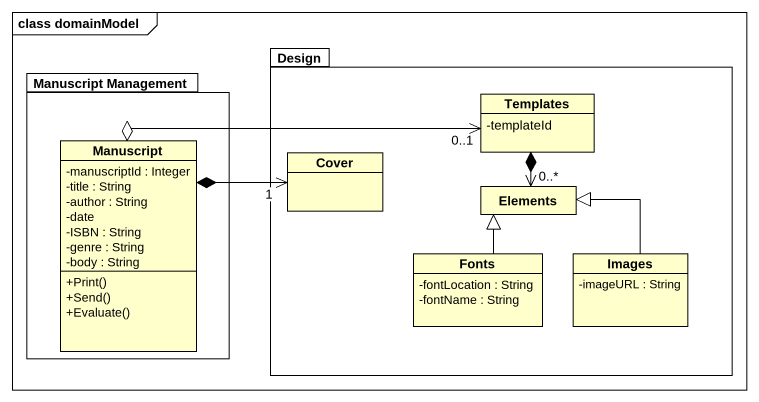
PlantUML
@startuml
mainframe class domainModel
hide circle
hide empty members
skinparam classAttributeIconSize 0
package Design {
  class Templates {
    -templateId
  }
  class Cover
  class Elements
  class Fonts {
    -fontLocation : String
    -fontName : String
  }
  class Images {
    -imageURL : String
  }
}
package "Manuscript Management" as Manuscript_Management {
  class Manuscript {
    -manuscriptId : Integer
    -title : String
    -author : String
    -date
    -ISBN : String
    -genre : String
    -body : String
    +Print()
    +Send()
    +Evaluate()
  }
}
Templates *--> "0..*" Elements
Manuscript o-right-> "0..1" Templates
Manuscript *-right-> "1" Cover
Fonts -up-|> Elements
Images -up-|> Elements
@enduml
